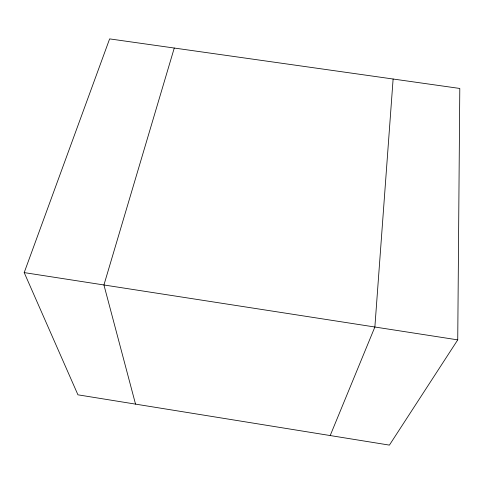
<?xml version="1.0" encoding="UTF-8"?>
<svg xmlns="http://www.w3.org/2000/svg" width="484" height="484" viewBox="0 0 484 484"><rect width="100%" height="100%" fill="white"/><g stroke="black" fill="none" stroke-linecap="round" stroke-linejoin="round"><path stroke-width="0.73" d="M457.737 339.871L459.8 88.457L109.62 38.889L24.2 272.601L77.942 394.823L389.408 445.111L457.737 339.871L24.2 272.601M393.117 79.013L374.87 327.009L330.197 435.552M174.264 48.043L103.933 284.973L135.538 404.122"/></g></svg>
